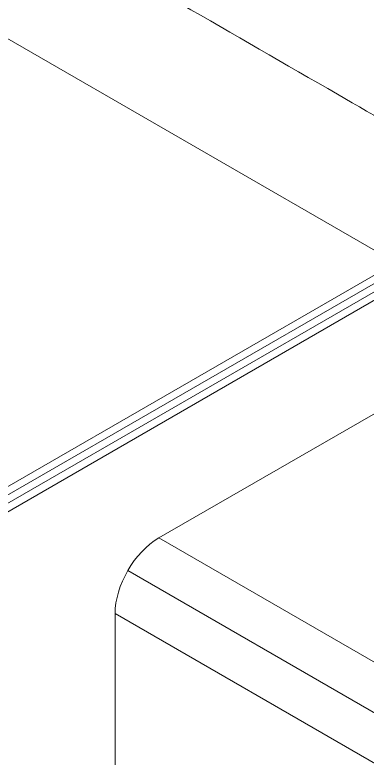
# Model space of a CAD drawing. Header units: millimetres. Extents: x 409 to 1151, y 1574 to 2099.
# Drawn here: x 936.82 to 948.89, y 1796.24 to 1821.73 of the extents above; entities that cross this region are included whole.
import ezdxf

# ---------------------------------------------------------------- set-up
doc = ezdxf.new("R2010")
doc.units = ezdxf.units.MM
doc.layers.add('core', color=7, linetype='Continuous', lineweight=20)

msp = doc.modelspace()

# ---------------------------------------------------------------- linework, layer by layer
at = {"layer": 'core', "linetype": 'Continuous'}
for p, q in [((949.875, 1813.23), (935.16, 1821.726)), ((941.754, 1803.793), (966.726, 1818.21)), ((949.875, 1813.23), (924.904, 1798.813)), ((949.875, 1812.945), (924.904, 1798.527)), ((949.948, 1812.699), (924.977, 1798.281)), ((950.125, 1812.512), (925.153, 1798.095)), ((958.212, 1794.291), (941.754, 1803.793)), ((957.276, 1793.101), (940.695, 1802.674)), ((940.256, 1793.706), (940.256, 1801.197)), ((956.714, 1791.695), (940.256, 1801.197))]:
    msp.add_line(p, q, dxfattribs=at)
for centre, major_axis in [((935.16, 1824.035), (-1.414, -2.449)), ((941.754, 1802.063), (1.059, 1.835))]:
    msp.add_ellipse(centre, major_axis=major_axis, ratio=0.57735, start_param=0.785398, end_param=2.356194, dxfattribs=at)
msp.add_open_spline([(951.875, 1816.694), (950.542, 1817.464), (949.208, 1818.234), (944.303, 1821.066), (940.732, 1823.128), (937.16, 1825.19)], degree=3, knots=[0, 0, 0, 0, 0.271831, 0.271831, 1, 1, 1, 1], dxfattribs=at)

doc.saveas('drawing.dxf')
